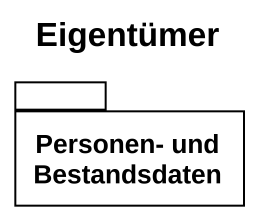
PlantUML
@startuml
title Eigentümer
package "Personen- und Bestandsdaten" as Personen_und_Bestandsdaten {
}
@enduml
